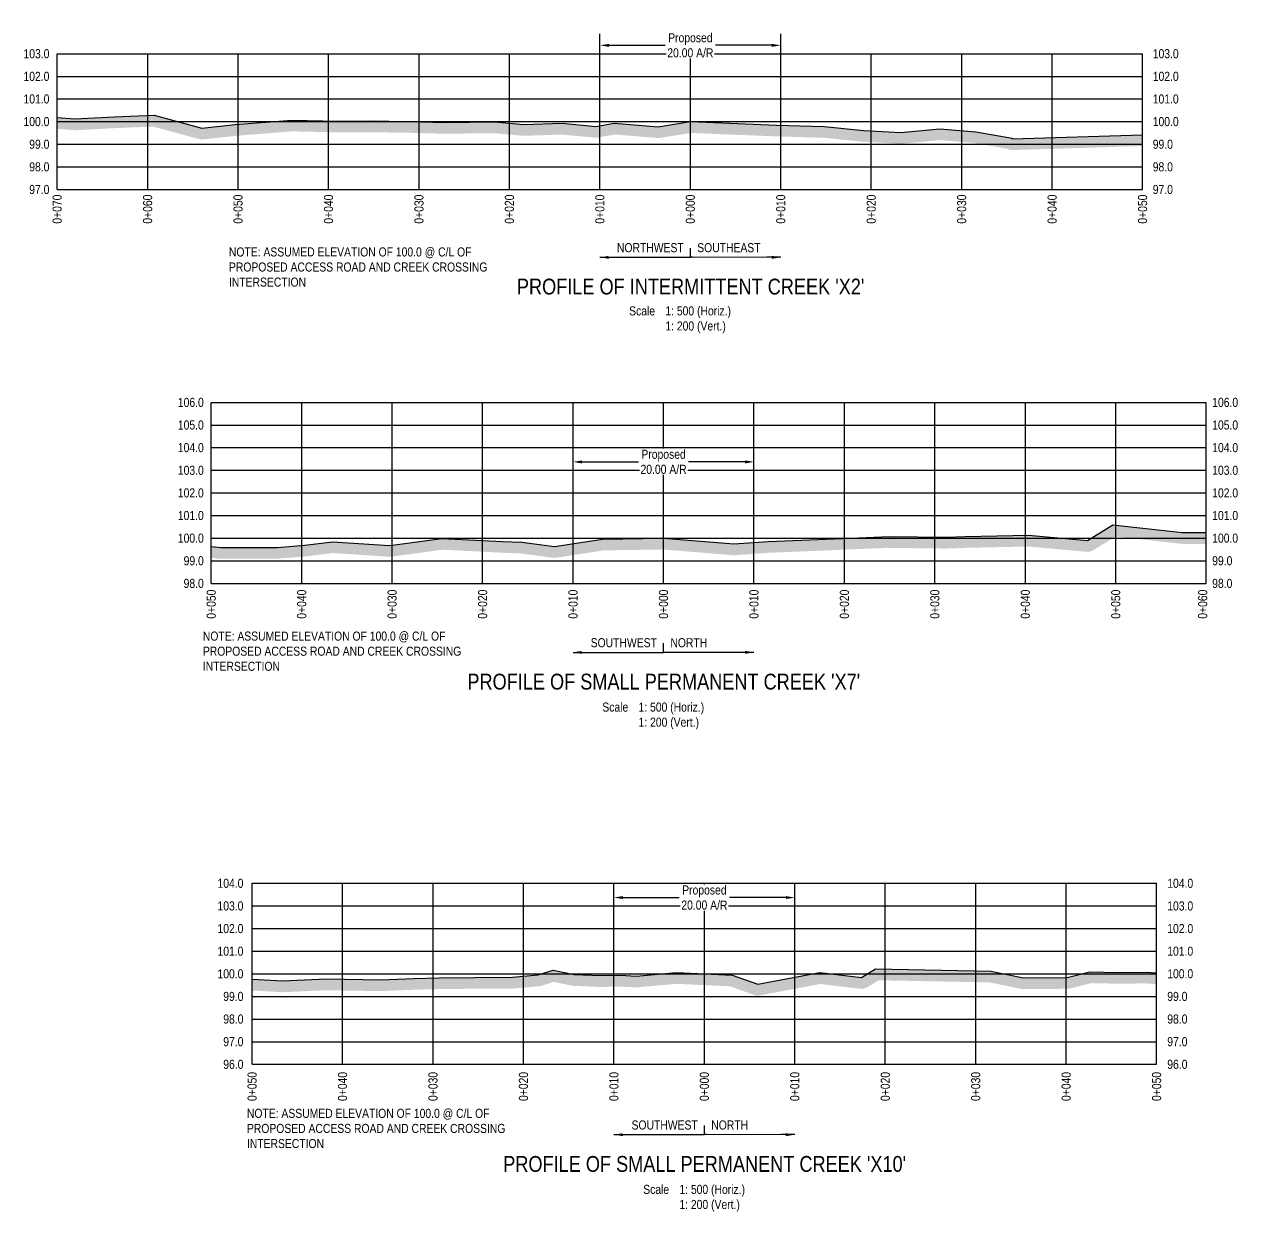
# Model space of a CAD drawing. Extents: x 522868 to 559106, y 6019929 to 6031707.
# Drawn here: x 524448 to 525789, y 6021508 to 6022819 of the extents above; entities that cross this region are included whole.
import ezdxf
from ezdxf.enums import TextEntityAlignment as Align

# ---------------------------------------------------------------- set-up
doc = ezdxf.new("R2010")
doc.units = 0
doc.header["$LTSCALE"] = 5
doc.header["$PDSIZE"] = 0.5
doc.linetypes.add('foc-TOPO', pattern=[1, 0.2, -0.8])
doc.layers.get('Defpoints').update_dxf_attribs({"color": 9})
for name, color, linetype in [('CG-NOTES', 7, 'Continuous'), ('DETAIL-T', 7, 'Continuous'), ('L-BD', 7, 'Continuous'), ('L-DETAIL-T', 3, 'Continuous'), ('P-CROSSINGS-GRID', 8, 'Continuous'), ('P-CROSSINGS-GROUND', 48, 'foc-TOPO'), ('P-CROSSINGS-LINE', 3, 'Continuous'), ('S-T7', 7, 'Continuous')]:
    doc.layers.add(name, color=color, linetype=linetype)
doc.styles.add('140', font='ARIALN.TTF', dxfattribs={"height": 15})
doc.styles.add('80', font='ARIALN.TTF', dxfattribs={"height": 10})
doc.styles.add('80CG', font='ARIALN.TTF', dxfattribs={"height": 10})
doc.styles.add('80L', font='ARIALN.TTF', dxfattribs={"height": 10})
doc.dimstyles.new('Compass 5 000', dxfattribs={"dimscale": 5, "dimtxt": 9, "dimasz": 2, "dimexe": 0.2, "dimexo": 0.0625, "dimgap": 0.5, "dimtad": 0, "dimtih": 1, "dimtoh": 1, "dimzin": 0, "dimdsep": 46, "dimtxsty": '80CG', "dimcen": 0.1, "dimse1": 1, "dimse2": 1, "dimclrd": 256, "dimclrt": 256, "dimaunit": 1, "dimadec": 4, "dimazin": 0, "dimtfac": 0.06, "dimtofl": 0, "dimtmove": 0, "dimatfit": 1, "dimfxl": 0.2, "dimtolj": 1, "dimtzin": 0, "dimlwd": -1, "dimarcsym": 0})
pattern_1 = [(45, (277.691, 3176.922), (0, 22.438809938), [15.86663467, -15.86663467]), (45, (273.484, 3181.13), (0, 22.438809938), [15.86663467, -15.86663467]), (45, (269.277, 3185.337), (0, 22.438809938), [15.86663467, -15.86663467]), (135, (269.277, 3188.142), (-22.438809938, 0), [15.86663467, -15.86663467]), (135, (273.484, 3192.349), (-22.438809938, 0), [15.86663467, -15.86663467]), (135, (277.691, 3196.556), (-22.438809938, 0), [15.86663467, -15.86663467])]

# ---------------------------------------------------------------- blocks, each defined once
blk = doc.blocks.new('*D75')
at = {"transparency": 16777216}
for p, q in [((525094.5, 6022796.1), (525156.7, 6022796.1)), ((525274.4, 6022796.1), (525212.2, 6022796.1))]:
    blk.add_line(p, q, dxfattribs=at)
for points in [[(525094.5, 6022797.7), (525094.5, 6022794.4), (525084.5, 6022796.1)], [(525274.4, 6022797.7), (525274.4, 6022794.4), (525284.4, 6022796.1)]]:
    blk.add_solid(points, dxfattribs=at)
at = {"layer": 'Defpoints', "color": 0, "transparency": 16777216}
for p in [(525084.5, 6022794.3), (525284.4, 6022796.1), (525284.4, 6022794.3)]:
    blk.add_point(p, dxfattribs=at)
at = {"transparency": 16777216, "insert": (525184.4, 6022796.1), "char_height": 10, "attachment_point": 5, "style": '80CG', "bg_fill": 3, "box_fill_scale": 1.1, "bg_fill_color": 256, "bg_fill_true_color": 13158600, "bg_fill_transparency": 0}
blk.add_mtext('\\A1;Proposed\\P20.00 A/R', dxfattribs=at)
blk = doc.blocks.new('*D108')
at = {"transparency": 16777216}
for p, q in [((525064.8, 6022336.1), (525127, 6022336.1)), ((525244.7, 6022336.1), (525182.5, 6022336.1))]:
    blk.add_line(p, q, dxfattribs=at)
for points in [[(525064.8, 6022337.7), (525064.8, 6022334.4), (525054.8, 6022336.1)], [(525244.7, 6022337.7), (525244.7, 6022334.4), (525254.7, 6022336.1)]]:
    blk.add_solid(points, dxfattribs=at)
at = {"layer": 'Defpoints', "color": 0, "transparency": 16777216}
for p in [(525254.7, 6022336.1), (525054.8, 6022334.3), (525254.7, 6022334.3)]:
    blk.add_point(p, dxfattribs=at)
at = {"transparency": 16777216, "insert": (525154.8, 6022336.1), "char_height": 10, "attachment_point": 5, "style": '80CG', "bg_fill": 3, "box_fill_scale": 1.1, "bg_fill_color": 256, "bg_fill_true_color": 13158600, "bg_fill_transparency": 0}
blk.add_mtext('\\A1;Proposed\\P20.00 A/R', dxfattribs=at)
blk = doc.blocks.new('*D109')
at = {"transparency": 16777216}
for p, q in [((525110, 6021854.9), (525172.2, 6021854.9)), ((525289.9, 6021854.9), (525227.7, 6021854.9))]:
    blk.add_line(p, q, dxfattribs=at)
for points in [[(525110, 6021856.6), (525110, 6021853.3), (525100, 6021854.9)], [(525289.9, 6021856.6), (525289.9, 6021853.3), (525299.9, 6021854.9)]]:
    blk.add_solid(points, dxfattribs=at)
at = {"layer": 'Defpoints', "color": 0, "transparency": 16777216}
for p in [(525100, 6021853.2), (525299.9, 6021854.9), (525299.9, 6021853.2)]:
    blk.add_point(p, dxfattribs=at)
at = {"transparency": 16777216, "insert": (525199.9, 6021854.9), "char_height": 10, "attachment_point": 5, "style": '80CG', "bg_fill": 3, "box_fill_scale": 1.1, "bg_fill_color": 256, "bg_fill_true_color": 13158600, "bg_fill_transparency": 0}
blk.add_mtext('\\A1;Proposed\\P20.00 A/R', dxfattribs=at)

msp = doc.modelspace()

# ---------------------------------------------------------------- hatches: boundary and pattern name
at = {"layer": 'P-CROSSINGS-GROUND'}
h = msp.add_hatch(dxfattribs=at)
h.set_pattern_fill('EARTH', color=256, scale=2.498683, angle=45)
h.set_pattern_definition(pattern_1)
edge = h.paths.add_edge_path()
edge.add_line((525684.156, 6022684.882), (525684.156, 6022697.382))
edge.add_line((525684.156, 6022697.382), (525540.093, 6022692.961))
edge.add_line((525540.093, 6022692.961), (525539.948, 6022693.636))
edge.add_line((525539.948, 6022693.636), (525499.717, 6022700.686))
edge.add_line((525499.717, 6022700.686), (525460.197, 6022703.936))
edge.add_line((525460.197, 6022703.936), (525416.807, 6022699.861))
edge.add_line((525416.807, 6022699.861), (525376.062, 6022702.136))
edge.add_line((525376.062, 6022702.136), (525332.338, 6022706.511))
edge.add_line((525332.338, 6022706.511), (525279.427, 6022708.036))
edge.add_line((525279.427, 6022708.036), (525184.419, 6022711.886))
edge.add_line((525184.419, 6022711.886), (525148.84, 6022706.261))
edge.add_line((525148.84, 6022706.261), (525100.095, 6022710.236))
edge.add_line((525100.095, 6022710.236), (525079.787, 6022706.611))
edge.add_line((525079.787, 6022706.611), (525042.8, 6022710.111))
edge.add_line((525042.8, 6022710.111), (525000.352, 6022708.661))
edge.add_line((525000.352, 6022708.661), (524968.112, 6022711.561))
edge.add_line((524968.112, 6022711.561), (524913.039, 6022710.986))
edge.add_line((524913.039, 6022710.986), (524872.949, 6022712.036))
edge.add_line((524872.949, 6022712.036), (524829.714, 6022712.586))
edge.add_line((524829.714, 6022712.586), (524795.059, 6022712.461))
edge.add_line((524795.059, 6022712.461), (524743.98, 6022713.636))
edge.add_line((524743.98, 6022713.636), (524681.349, 6022708.611))
edge.add_line((524681.349, 6022708.611), (524644.73, 6022704.661))
edge.add_line((524644.73, 6022704.661), (524592.028, 6022718.936))
edge.add_line((524592.028, 6022718.936), (524547.675, 6022717.111))
edge.add_line((524547.675, 6022717.111), (524504.19, 6022714.786))
edge.add_line((524504.19, 6022714.786), (524484.788, 6022716.505))
edge.add_line((524484.788, 6022716.505), (524484.788, 6022703.962))
edge.add_line((524484.788, 6022703.962), (524503.088, 6022702.341))
edge.add_arc((524504.19, 6022714.786), 12.493, 264.937843, 273.060505)
edge.add_line((524504.857, 6022702.31), (524548.265, 6022704.631))
edge.add_line((524548.265, 6022704.631), (524590.619, 6022706.374))
edge.add_line((524590.619, 6022706.374), (524641.464, 6022692.602))
edge.add_arc((524644.73, 6022704.661), 12.493, 254.844421, 276.156632)
edge.add_line((524646.07, 6022692.24), (524682.518, 6022696.171))
edge.add_line((524682.518, 6022696.171), (524744.337, 6022701.131))
edge.add_line((524744.337, 6022701.131), (524794.771, 6022699.971))
edge.add_arc((524795.059, 6022712.461), 12.493, 268.682208, 270.206662)
edge.add_line((524795.104, 6022699.968), (524829.657, 6022700.092))
edge.add_line((524829.657, 6022700.092), (524872.706, 6022699.545))
edge.add_line((524872.706, 6022699.545), (524912.712, 6022698.497))
edge.add_arc((524913.039, 6022710.986), 12.493, 268.499703, 270.598189)
edge.add_line((524913.169, 6022698.493), (524967.616, 6022699.062))
edge.add_line((524967.616, 6022699.062), (524999.233, 6022696.218))
edge.add_arc((525000.352, 6022708.661), 12.493, 264.860088, 271.956412)
edge.add_line((525000.778, 6022696.175), (525042.424, 6022697.597))
edge.add_line((525042.424, 6022697.597), (525078.61, 6022694.173))
edge.add_arc((525079.787, 6022706.611), 12.493, 264.594214, 280.120592)
edge.add_line((525081.982, 6022694.312), (525100.695, 6022697.652))
edge.add_line((525100.695, 6022697.652), (525147.825, 6022693.809))
edge.add_arc((525148.84, 6022706.261), 12.493, 265.338049, 278.983978)
edge.add_line((525150.791, 6022693.921), (525185.149, 6022699.353))
edge.add_line((525185.149, 6022699.353), (525278.921, 6022695.553))
edge.add_arc((525279.427, 6022708.036), 12.493, 267.679472, 268.349074)
edge.add_line((525279.067, 6022695.548), (525331.535, 6022694.036))
edge.add_line((525331.535, 6022694.036), (525374.818, 6022689.705))
edge.add_arc((525376.062, 6022702.136), 12.493, 264.286065, 266.804204)
edge.add_line((525375.366, 6022689.662), (525416.111, 6022687.387))
edge.add_arc((525416.807, 6022699.861), 12.493, 266.804204, 275.365307)
edge.add_line((525417.975, 6022687.422), (525460.269, 6022691.394))
edge.add_line((525460.269, 6022691.394), (525498.124, 6022688.281))
edge.add_line((525498.124, 6022688.281), (525534.16, 6022681.966))
edge.add_arc((525540.093, 6022692.961), 12.493, 241.645539, 271.757604)
edge.add_line((525540.477, 6022680.473), (525684.156, 6022684.882))
h = msp.add_hatch(dxfattribs=at)
h.set_pattern_fill('EARTH', color=256, scale=2.498683, angle=45)
h.set_pattern_definition(pattern_1)
edge = h.paths.add_edge_path()
edge.add_line((524655.035, 6022242.67), (524655.035, 6022230.106))
edge.add_line((524655.035, 6022230.106), (524664.324, 6022229.116))
edge.add_arc((524665.647, 6022241.54), 12.493, 263.921452, 270.114989)
edge.add_line((524665.672, 6022229.046), (524727.957, 6022229.171))
edge.add_arc((524727.931, 6022241.665), 12.493, 270.114989, 274.622857)
edge.add_line((524728.938, 6022229.212), (524759.238, 6022231.662))
edge.add_arc((524758.231, 6022244.115), 12.493, 274.622857, 277.123258)
edge.add_line((524759.78, 6022231.718), (524789.212, 6022235.396))
edge.add_line((524789.212, 6022235.396), (524851.571, 6022231.347))
edge.add_arc((524852.38, 6022243.815), 12.493, 266.28567, 277.730491)
edge.add_line((524854.06, 6022231.435), (524910.375, 6022239.079))
edge.add_line((524910.375, 6022239.079), (524976.285, 6022235.812))
edge.add_arc((524976.904, 6022248.29), 12.493, 267.16163, 267.515939)
edge.add_line((524976.362, 6022235.808), (524997.131, 6022234.907))
edge.add_line((524997.131, 6022234.907), (525032.742, 6022230.18))
edge.add_arc((525034.386, 6022242.565), 12.493, 262.438622, 278.830268)
edge.add_line((525036.304, 6022230.219), (525088.554, 6022238.336))
edge.add_line((525088.554, 6022238.336), (525154.352, 6022239.363))
edge.add_line((525154.352, 6022239.363), (525231.307, 6022232.989))
edge.add_arc((525232.339, 6022245.44), 12.493, 265.264924, 274.064271)
edge.add_line((525233.224, 6022232.978), (525271.395, 6022235.69))
edge.add_line((525271.395, 6022235.69), (525362.095, 6022239.506))
edge.add_line((525362.095, 6022239.506), (525404.124, 6022241.093))
edge.add_line((525404.124, 6022241.093), (525466.863, 6022240.372))
edge.add_arc((525467.007, 6022252.865), 12.493, 269.34116, 272.118206)
edge.add_line((525467.469, 6022240.38), (525488.323, 6022241.151))
edge.add_line((525488.323, 6022241.151), (525557.696, 6022242.609))
edge.add_line((525557.696, 6022242.609), (525622.216, 6022236.846))
edge.add_arc((525623.328, 6022249.29), 12.493, 264.895185, 301.689167)
edge.add_line((525629.891, 6022238.659), (525654.211, 6022253.673))
edge.add_line((525654.211, 6022253.673), (525726.604, 6022245.647))
edge.add_arc((525727.98, 6022258.065), 12.493, 263.673737, 269.846409)
edge.add_line((525727.947, 6022245.571), (525754.422, 6022245.5))
edge.add_line((525754.422, 6022245.5), (525754.455, 6022257.994))
edge.add_line((525754.455, 6022257.994), (525727.98, 6022258.065))
edge.add_line((525727.98, 6022258.065), (525651.311, 6022266.565))
edge.add_line((525651.311, 6022266.565), (525623.328, 6022249.29))
edge.add_line((525623.328, 6022249.29), (525558.122, 6022255.115))
edge.add_line((525558.122, 6022255.115), (525487.961, 6022253.64))
edge.add_line((525487.961, 6022253.64), (525467.007, 6022252.865))
edge.add_line((525467.007, 6022252.865), (525403.96, 6022253.59))
edge.add_line((525403.96, 6022253.59), (525361.597, 6022251.99))
edge.add_line((525361.597, 6022251.99), (525270.69, 6022248.165))
edge.add_line((525270.69, 6022248.165), (525232.339, 6022245.44))
edge.add_line((525232.339, 6022245.44), (525154.771, 6022251.865))
edge.add_line((525154.771, 6022251.865), (525087.492, 6022250.815))
edge.add_line((525087.492, 6022250.815), (525034.386, 6022242.565))
edge.add_line((525034.386, 6022242.565), (524998.226, 6022247.365))
edge.add_line((524998.226, 6022247.365), (524976.904, 6022248.29))
edge.add_line((524976.904, 6022248.29), (524909.84, 6022251.615))
edge.add_line((524909.84, 6022251.615), (524852.38, 6022243.815))
edge.add_line((524852.38, 6022243.815), (524788.838, 6022247.94))
edge.add_line((524788.838, 6022247.94), (524758.231, 6022244.115))
edge.add_line((524758.231, 6022244.115), (524727.931, 6022241.665))
edge.add_line((524727.931, 6022241.665), (524665.647, 6022241.54))
edge.add_line((524665.647, 6022241.54), (524655.035, 6022242.67))
h = msp.add_hatch(dxfattribs=at)
h.set_pattern_fill('EARTH', color=256, scale=2.498683, angle=45)
h.set_pattern_definition(pattern_1)
edge = h.paths.add_edge_path()
edge.add_line((524700.187, 6021764.849), (524700.187, 6021752.334))
edge.add_line((524700.187, 6021752.334), (524733.081, 6021750.402))
edge.add_arc((524733.813, 6021762.874), 12.493, 266.639367, 272.59691)
edge.add_line((524734.379, 6021750.394), (524782.498, 6021752.576))
edge.add_line((524782.498, 6021752.576), (524842.039, 6021751.582))
edge.add_arc((524842.247, 6021764.074), 12.493, 269.044015, 272.428245)
edge.add_line((524842.776, 6021751.592), (524879.818, 6021753.163))
edge.add_line((524879.818, 6021753.163), (524906.975, 6021753.882))
edge.add_line((524906.975, 6021753.882), (524946.151, 6021754.256))
edge.add_line((524946.151, 6021754.256), (524987.974, 6021754.431))
edge.add_arc((524987.921, 6021766.924), 12.493, 270.239554, 275.134239)
edge.add_line((524989.039, 6021754.481), (525017.42, 6021757.031))
edge.add_arc((525016.302, 6021769.474), 12.493, 275.134239, 287.724767)
edge.add_line((525020.106, 6021757.574), (525033.327, 6021761.799))
edge.add_line((525033.327, 6021761.799), (525053.375, 6021757.641))
edge.add_arc((525055.912, 6021769.874), 12.493, 258.282097, 267.688242)
edge.add_line((525055.408, 6021757.391), (525084.514, 6021756.216))
edge.add_arc((525085.018, 6021768.699), 12.493, 267.688242, 270.910406)
edge.add_line((525085.217, 6021756.207), (525106.857, 6021756.551))
edge.add_line((525106.857, 6021756.551), (525123.962, 6021755.769))
edge.add_arc((525124.533, 6021768.249), 12.493, 267.380983, 275.065707)
edge.add_line((525125.636, 6021755.805), (525169.349, 6021759.679))
edge.add_line((525169.349, 6021759.679), (525228.305, 6021756.883))
edge.add_line((525228.305, 6021756.883), (525254.844, 6021747.408))
edge.add_arc((525259.044, 6021759.174), 12.493, 250.352936, 280.69278)
edge.add_line((525261.363, 6021746.898), (525327.922, 6021759.465))
edge.add_line((525327.922, 6021759.465), (525371.944, 6021754.194))
edge.add_arc((525373.43, 6021766.599), 12.493, 263.172122, 301.299822)
edge.add_line((525379.92, 6021755.924), (525392.527, 6021763.589))
edge.add_line((525392.527, 6021763.589), (525514.956, 6021761.255))
edge.add_line((525514.956, 6021761.255), (525550.158, 6021754.035))
edge.add_arc((525552.668, 6021766.274), 12.493, 258.410034, 270.506406)
edge.add_line((525552.778, 6021753.781), (525600.862, 6021754.206))
edge.add_arc((525600.752, 6021766.699), 12.493, 270.506406, 283.905491)
edge.add_line((525603.754, 6021754.572), (525627.3, 6021760.401))
edge.add_line((525627.3, 6021760.401), (525656.626, 6021759.833))
edge.add_arc((525656.868, 6021772.324), 12.493, 268.890196, 270.525635)
edge.add_line((525656.982, 6021759.831), (525686.557, 6021760.103))
edge.add_line((525686.557, 6021760.103), (525698.975, 6021759.421))
edge.add_line((525698.975, 6021759.421), (525699.66, 6021771.895))
edge.add_line((525699.66, 6021771.895), (525686.843, 6021772.599))
edge.add_line((525686.843, 6021772.599), (525656.868, 6021772.324))
edge.add_line((525656.868, 6021772.324), (525625.896, 6021772.924))
edge.add_line((525625.896, 6021772.924), (525600.752, 6021766.699))
edge.add_line((525600.752, 6021766.699), (525552.668, 6021766.274))
edge.add_line((525552.668, 6021766.274), (525516.342, 6021773.724))
edge.add_line((525516.342, 6021773.724), (525389.137, 6021776.149))
edge.add_line((525389.137, 6021776.149), (525373.43, 6021766.599))
edge.add_line((525373.43, 6021766.599), (525327.495, 6021772.099))
edge.add_line((525327.495, 6021772.099), (525259.044, 6021759.174))
edge.add_line((525259.044, 6021759.174), (525230.754, 6021769.274))
edge.add_line((525230.754, 6021769.274), (525169.093, 6021772.199))
edge.add_line((525169.093, 6021772.199), (525124.533, 6021768.249))
edge.add_line((525124.533, 6021768.249), (525107.043, 6021769.049))
edge.add_line((525107.043, 6021769.049), (525085.018, 6021768.699))
edge.add_line((525085.018, 6021768.699), (525055.912, 6021769.874))
edge.add_line((525055.912, 6021769.874), (525032.65, 6021774.699))
edge.add_line((525032.65, 6021774.699), (525016.302, 6021769.474))
edge.add_line((525016.302, 6021769.474), (524987.921, 6021766.924))
edge.add_line((524987.921, 6021766.924), (524946.066, 6021766.749))
edge.add_line((524946.066, 6021766.749), (524906.75, 6021766.374))
edge.add_line((524906.75, 6021766.374), (524879.388, 6021765.649))
edge.add_line((524879.388, 6021765.649), (524842.247, 6021764.074))
edge.add_line((524842.247, 6021764.074), (524782.319, 6021765.074))
edge.add_line((524782.319, 6021765.074), (524733.813, 6021762.874))
edge.add_line((524733.813, 6021762.874), (524700.187, 6021764.849))

# ---------------------------------------------------------------- linework, layer by layer
for p, q in [((525084.472, 6022707.447), (525084.472, 6022808.769)), ((525284.367, 6022707.894), (525284.367, 6022808.769)), ((525054.824, 6022245.74), (525054.824, 6022348.747)), ((525254.719, 6022247.872), (525254.719, 6022348.747)), ((525099.976, 6021768.937), (525099.976, 6021867.619)), ((525299.871, 6021766.744), (525299.871, 6021867.619))]:
    msp.add_line(p, q)
at = {"layer": 'CG-NOTES'}
for p, q in [((525184.419, 6022562), (525184.419, 6022571.994)), ((525154.771, 6022125.723), (525154.771, 6022135.718)), ((525199.923, 6021593.085), (525199.923, 6021603.08))]:
    msp.add_line(p, q, dxfattribs=at)
at = {"layer": 'P-CROSSINGS-GRID', "color": 8}
for p, q in [((524484.788, 6022786.846), (525684.156, 6022786.846)), ((524484.788, 6022636.925), (524484.788, 6022786.846)), ((524584.736, 6022636.925), (524584.736, 6022786.846)), ((524684.683, 6022636.925), (524684.683, 6022786.846)), ((524784.63, 6022636.925), (524784.63, 6022786.846)), ((524884.577, 6022636.925), (524884.577, 6022786.846)), ((524984.525, 6022636.925), (524984.525, 6022786.846)), ((525084.472, 6022636.925), (525084.472, 6022786.846)), ((525184.419, 6022636.925), (525184.419, 6022786.846)), ((525284.367, 6022636.925), (525284.367, 6022786.846)), ((525384.314, 6022636.925), (525384.314, 6022786.846)), ((525484.261, 6022636.925), (525484.261, 6022786.846)), ((525584.209, 6022636.925), (525584.209, 6022786.846)), ((525684.156, 6022636.925), (525684.156, 6022786.846)), ((524484.788, 6022761.86), (525684.156, 6022761.86)), ((524484.788, 6022736.873), (525684.156, 6022736.873)), ((524484.788, 6022711.886), (525684.156, 6022711.886)), ((524484.788, 6022686.899), (525684.156, 6022686.899)), ((524484.788, 6022661.912), (525684.156, 6022661.912)), ((524484.788, 6022636.925), (525684.156, 6022636.925)), ((524655.035, 6022401.786), (525754.455, 6022401.786)), ((524655.035, 6022201.891), (524655.035, 6022401.786)), ((524754.982, 6022201.891), (524754.982, 6022401.786)), ((524854.929, 6022201.891), (524854.929, 6022401.786)), ((524954.877, 6022201.891), (524954.877, 6022401.786)), ((525054.824, 6022201.891), (525054.824, 6022401.786)), ((525154.771, 6022201.891), (525154.771, 6022401.786)), ((525254.719, 6022201.891), (525254.719, 6022401.786)), ((525354.666, 6022201.891), (525354.666, 6022401.786)), ((525454.613, 6022201.891), (525454.613, 6022401.786)), ((525554.561, 6022201.891), (525554.561, 6022401.786)), ((525654.508, 6022201.891), (525654.508, 6022401.786)), ((525654.508, 6022201.891), (525654.508, 6022401.786)), ((525754.455, 6022201.891), (525754.455, 6022401.786)), ((524655.035, 6022376.799), (525754.455, 6022376.799)), ((524655.035, 6022351.812), (525754.455, 6022351.812)), ((524655.035, 6022326.825), (525754.455, 6022326.825)), ((524655.035, 6022301.838), (525754.455, 6022301.838)), ((524655.035, 6022276.851), (525754.455, 6022276.851)), ((524655.035, 6022251.865), (525754.455, 6022251.865)), ((524655.035, 6022226.878), (525754.455, 6022226.878)), ((524655.035, 6022201.891), (525754.455, 6022201.891)), ((524700.187, 6021870.684), (525699.66, 6021870.684)), ((524700.187, 6021670.789), (524700.187, 6021870.684)), ((524800.134, 6021670.789), (524800.134, 6021870.684)), ((524900.081, 6021670.789), (524900.081, 6021870.684)), ((525000.029, 6021670.789), (525000.029, 6021870.684)), ((525099.976, 6021670.789), (525099.976, 6021870.684)), ((525199.923, 6021670.789), (525199.923, 6021870.684)), ((525299.871, 6021670.789), (525299.871, 6021870.684)), ((525399.818, 6021670.789), (525399.818, 6021870.684)), ((525499.765, 6021670.789), (525499.765, 6021870.684)), ((525599.713, 6021670.789), (525599.713, 6021870.684)), ((525699.66, 6021670.789), (525699.66, 6021870.684)), ((524700.187, 6021845.697), (525699.66, 6021845.697)), ((524700.187, 6021820.71), (525699.66, 6021820.71)), ((524700.187, 6021795.723), (525699.66, 6021795.723)), ((524700.187, 6021770.737), (525699.66, 6021770.737)), ((524700.187, 6021745.75), (525699.66, 6021745.75)), ((524700.187, 6021720.763), (525699.66, 6021720.763)), ((524700.187, 6021695.776), (525699.66, 6021695.776)), ((524700.187, 6021670.789), (525699.66, 6021670.789))]:
    msp.add_line(p, q, dxfattribs=at)
at = {"layer": 'P-CROSSINGS-LINE', "color": 3, "flags": 128}
for points in [[(524484.788, 6022716.505), (524504.19, 6022714.786), (524547.675, 6022717.111), (524592.028, 6022718.936), (524644.73, 6022704.661), (524681.349, 6022708.611), (524743.98, 6022713.636), (524795.059, 6022712.461), (524829.714, 6022712.586), (524872.949, 6022712.036), (524913.039, 6022710.986), (524968.112, 6022711.561), (525000.352, 6022708.661), (525042.8, 6022710.111), (525079.787, 6022706.611), (525100.095, 6022710.236), (525148.84, 6022706.261), (525184.419, 6022711.886), (525279.427, 6022708.036), (525332.338, 6022706.511), (525376.062, 6022702.136), (525416.807, 6022699.861), (525460.197, 6022703.936), (525499.717, 6022700.686), (525539.948, 6022693.636), (525540.093, 6022692.961), (525684.156, 6022697.382)], [(524655.035, 6022242.67), (524665.647, 6022241.54), (524727.931, 6022241.665), (524758.231, 6022244.115), (524788.838, 6022247.94), (524852.38, 6022243.815), (524909.84, 6022251.615), (524976.904, 6022248.29), (524998.226, 6022247.365), (525034.386, 6022242.565), (525087.492, 6022250.815), (525154.771, 6022251.865), (525232.339, 6022245.44), (525270.69, 6022248.165), (525361.597, 6022251.99), (525403.96, 6022253.59), (525467.007, 6022252.865), (525487.961, 6022253.64), (525558.122, 6022255.115), (525623.328, 6022249.29), (525651.311, 6022266.565), (525727.98, 6022258.065), (525754.455, 6022257.994)], [(524700.187, 6021764.849), (524733.813, 6021762.874), (524782.319, 6021765.074), (524842.247, 6021764.074), (524879.388, 6021765.649), (524906.75, 6021766.374), (524946.066, 6021766.749), (524987.921, 6021766.924), (525016.302, 6021769.474), (525032.65, 6021774.699), (525055.912, 6021769.874), (525085.018, 6021768.699), (525107.043, 6021769.049), (525124.533, 6021768.249), (525169.093, 6021772.199), (525230.754, 6021769.274), (525259.044, 6021759.174), (525327.495, 6021772.099), (525373.43, 6021766.599), (525389.137, 6021776.149), (525516.342, 6021773.724), (525552.668, 6021766.274), (525600.752, 6021766.699), (525625.896, 6021772.924), (525656.868, 6021772.324), (525686.843, 6021772.599), (525699.66, 6021771.895)]]:
    msp.add_lwpolyline(points, dxfattribs=at)

# ---------------------------------------------------------------- texts
at = {"style": '80'}
for s, p in [('0+070', (524484.701, 6022631.289)), ('0+060', (524584.649, 6022631.289)), ('0+050', (524684.596, 6022631.289)), ('0+040', (524784.543, 6022631.289)), ('0+030', (524884.49, 6022631.289)), ('0+020', (524984.438, 6022631.289)), ('0+010', (525084.385, 6022631.289)), ('0+000', (525184.332, 6022631.289)), ('0+010', (525284.28, 6022631.289)), ('0+020', (525384.227, 6022631.289)), ('0+030', (525484.174, 6022631.289)), ('0+040', (525584.122, 6022631.289)), ('0+050', (525684.069, 6022631.289)), ('0+050', (524654.948, 6022195.013)), ('0+040', (524754.895, 6022195.013)), ('0+030', (524854.842, 6022195.013)), ('0+020', (524954.79, 6022195.013)), ('0+010', (525054.737, 6022195.013)), ('0+000', (525154.684, 6022195.013)), ('0+010', (525254.632, 6022195.013)), ('0+020', (525354.579, 6022195.013)), ('0+030', (525454.526, 6022195.013)), ('0+040', (525554.474, 6022195.013)), ('0+050', (525654.421, 6022195.013)), ('0+060', (525750.488, 6022195.013)), ('0+050', (524700.1, 6021662.375)), ('0+040', (524800.047, 6021662.375)), ('0+030', (524899.994, 6021662.375)), ('0+020', (524999.942, 6021662.375)), ('0+010', (525099.889, 6021662.375)), ('0+000', (525199.836, 6021662.375)), ('0+010', (525299.784, 6021662.375)), ('0+020', (525399.731, 6021662.375)), ('0+030', (525499.678, 6021662.375)), ('0+040', (525599.626, 6021662.375)), ('0+050', (525699.573, 6021662.375))]:
    msp.add_text(s, height=9.9947, rotation=90, dxfattribs=at).set_placement(p, align=Align.MIDDLE_RIGHT)
at = {"layer": 'DETAIL-T', "char_height": 9.99473, "attachment_point": 1, "style": '80L'}
for insert in [(525116.799, 6022507.838), (525087.151, 6022070.292), (525132.303, 6021537.655)]:
    msp.add_mtext_dynamic_manual_height_columns('Scale^I1: 500 (Horiz.)\\P^I1: 200 (Vert.)', width=216.9907, gutter_width=44.976, heights=[0], dxfattribs=dict(at, insert=insert))
at = {"layer": 'L-BD', "linetype": 'Continuous', "char_height": 9.99473, "attachment_point": 1, "style": '80L'}
for insert in [(524674.531, 6022572.944), (524645.707, 6022148.668), (524694.402, 6021621.616)]:
    msp.add_mtext_dynamic_manual_height_columns('NOTE: ASSUMED ELEVATION OF 100.0 @ C/L OF PROPOSED ACCESS ROAD AND CREEK CROSSING INTERSECTION', width=285.01794, gutter_width=49.974, heights=[0], dxfattribs=dict(at, insert=insert))
at = {"layer": 'L-DETAIL-T', "char_height": 17.49078, "attachment_point": 2, "rotation": 0, "style": '140'}
for s, insert, width in [("PROFILE OF INTERMITTENT CREEK 'X2'", (525184.7, 6022538.426), 595.11553), ("PROFILE OF SMALL PERMANENT CREEK 'X7'", (525155.052, 6022102.149), 554.92494), ("PROFILE OF SMALL PERMANENT CREEK 'X10'", (525200.204, 6021569.512), 541.00378)]:
    msp.add_mtext(s, dxfattribs=dict(at, insert=insert, width=width))
at = {"layer": 'S-T7', "style": '80'}
for s, p in [('103.0', (524476.162, 6022786.846)), ('102.0', (524476.162, 6022761.86)), ('101.0', (524476.162, 6022736.873)), ('100.0', (524476.162, 6022711.886)), ('99.0', (524476.162, 6022686.899)), ('98.0', (524476.162, 6022661.912)), ('97.0', (524476.162, 6022636.925)), ('106.0', (524646.756, 6022401.786)), ('105.0', (524646.756, 6022376.799)), ('104.0', (524646.756, 6022351.812)), ('103.0', (524646.756, 6022326.825)), ('102.0', (524646.756, 6022301.838)), ('101.0', (524646.756, 6022276.851)), ('100.0', (524646.756, 6022251.865)), ('99.0', (524646.756, 6022226.878)), ('98.0', (524646.756, 6022201.891)), ('104.0', (524690.548, 6021870.684)), ('103.0', (524690.548, 6021845.697)), ('102.0', (524690.548, 6021820.71)), ('101.0', (524690.548, 6021795.723)), ('100.0', (524690.548, 6021770.737)), ('99.0', (524690.548, 6021745.75)), ('98.0', (524690.548, 6021720.763)), ('97.0', (524690.548, 6021695.776)), ('96.0', (524690.548, 6021670.789))]:
    msp.add_text(s, height=9.9947, dxfattribs=at).set_placement(p, align=Align.MIDDLE_RIGHT)
for s, p in [('103.0', (525695.337, 6022786.846)), ('102.0', (525695.337, 6022761.86)), ('101.0', (525695.337, 6022736.873)), ('100.0', (525695.337, 6022711.886)), ('99.0', (525695.337, 6022686.899)), ('98.0', (525695.337, 6022661.912)), ('97.0', (525695.337, 6022636.925)), ('106.0', (525761.038, 6022401.786)), ('105.0', (525761.038, 6022376.799)), ('104.0', (525761.038, 6022351.812)), ('103.0', (525761.038, 6022326.825)), ('102.0', (525761.038, 6022301.838)), ('101.0', (525761.038, 6022276.851)), ('100.0', (525761.038, 6022251.865)), ('99.0', (525761.038, 6022226.878)), ('98.0', (525761.038, 6022201.891)), ('104.0', (525711.382, 6021870.684)), ('103.0', (525711.382, 6021845.697)), ('102.0', (525711.382, 6021820.71)), ('101.0', (525711.382, 6021795.723)), ('100.0', (525711.382, 6021770.737)), ('99.0', (525711.382, 6021745.75)), ('98.0', (525711.382, 6021720.763)), ('97.0', (525711.382, 6021695.776)), ('96.0', (525711.382, 6021670.789))]:
    msp.add_text(s, height=9.9947, dxfattribs=at).set_placement(p, align=Align.MIDDLE_LEFT)

# ---------------------------------------------------------------- leaders
at = {"layer": 'CG-NOTES', "path_type": 1}
for points in [[(525084.472, 6022562), (525184.419, 6022562)], [(525284.367, 6022562), (525184.419, 6022562)], [(525054.824, 6022125.723), (525154.771, 6022125.723)], [(525254.719, 6022125.723), (525154.771, 6022125.723)], [(525099.976, 6021593.085), (525199.923, 6021593.085)], [(525299.871, 6021593.085), (525199.923, 6021593.085)]]:
    msp.add_leader(points, dimstyle='Compass 5 000', override={"dimgap": 0.5, "dimtad": 0}, dxfattribs=at)

# ---------------------------------------------------------------- next in the draw order: texts
at = {"color": 3, "char_height": 9.99473, "width": 78.38999, "attachment_point": 3, "style": '80', "bg_fill": 2}
for s, insert in [('\\pxqr;NORTHWEST', (525177.056, 6022577.672)), ('\\pxqr;SOUTHWEST', (525147.408, 6022141.395)), ('\\pxqr;SOUTHWEST', (525192.559, 6021608.758))]:
    msp.add_mtext(s, dxfattribs=dict(at, insert=insert))

# ---------------------------------------------------------------- next in the draw order: dimensions: what is measured, and where the dimension line sits
for p1, p2, picture, middle in [((525084.472, 6022794.3), (525284.367, 6022794.3), '*D75', (525184.419, 6022796.083)), ((525054.824, 6022334.279), (525254.719, 6022334.279), '*D108', (525154.771, 6022336.062)), ((525099.976, 6021853.151), (525299.871, 6021853.151), '*D109', (525199.923, 6021854.934))]:
    dim = msp.add_aligned_dim(p1=p1, p2=p2, distance=1.783, text='Proposed\\P20.00 A/R', dimstyle='Compass 5 000', override={"dimtfill": 1})
    dim.commit()
    dim.dimension.update_dxf_attribs({"geometry": picture, "text_midpoint": middle})

# ---------------------------------------------------------------- next in the draw order: texts
at = {"color": 3, "char_height": 9.99473, "width": 71.75861, "attachment_point": 1, "style": '80', "bg_fill": 2}
for s, insert in [('\\pxql;SOUTHEAST', (525192.005, 6022577.672)), ('\\pxql;NORTH', (525162.357, 6022141.395)), ('\\pxql;NORTH', (525207.509, 6021608.758))]:
    msp.add_mtext(s, dxfattribs=dict(at, insert=insert))

doc.saveas('drawing.dxf')
